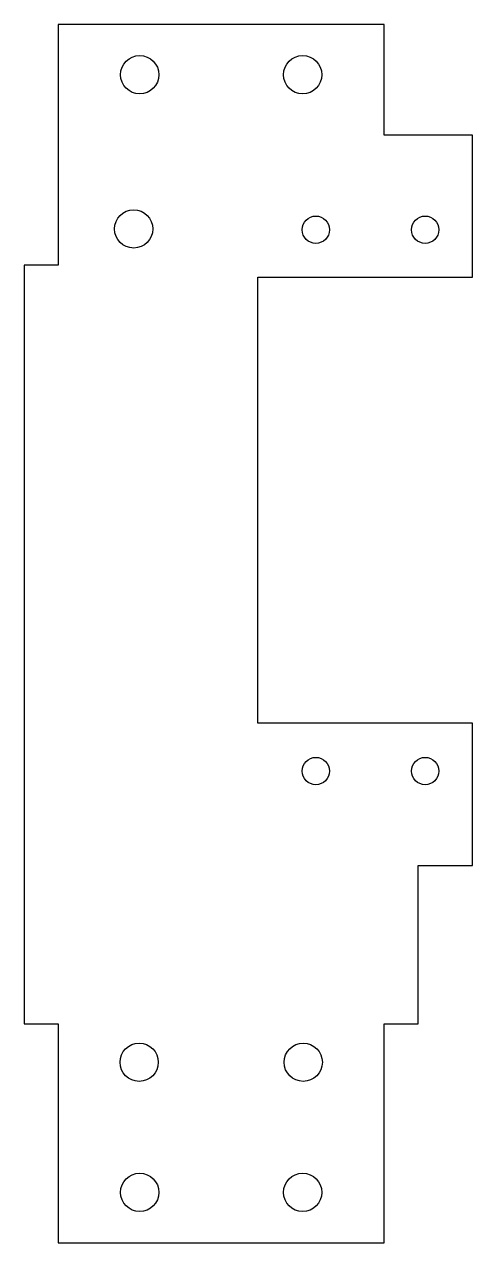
# Model space of a CAD drawing. Header units: millimetres. Extents: x -11 to 30, y 4 to 116.
import ezdxf

# ---------------------------------------------------------------- set-up
doc = ezdxf.new("R2010")
doc.units = ezdxf.units.MM
doc.layers.get('0').update_dxf_attribs({"linetype": 'CONTINUOUS'})

msp = doc.modelspace()

# ---------------------------------------------------------------- linework, layer by layer
msp.add_lwpolyline([(25.14, 38.85), (30.13, 38.85), (30.13, 51.85), (10.5, 51.85), (10.5, 92.64), (30.13, 92.64), (30.13, 105.64), (22.04, 105.64), (22.04, 115.76), (-7.76, 115.76), (-7.76, 93.76), (-10.86, 93.76), (-10.86, 24.36), (-7.76, 24.36), (-7.76, 4.36), (22.04, 4.36), (22.04, 24.36), (25.14, 24.36)], close=True)
for centre, radius in [((-0.31, 111.16), 1.75), ((14.59, 111.16), 1.75), ((-0.86, 97.06), 1.75), ((15.79, 96.99), 1.25), ((25.79, 96.99), 1.25), ((15.79, 47.49), 1.25), ((25.79, 47.49), 1.25), ((-0.36, 20.86), 1.75), ((14.64, 20.86), 1.75), ((-0.31, 8.96), 1.75), ((14.59, 8.96), 1.75)]:
    msp.add_circle(centre, radius)

doc.saveas('drawing.dxf')
